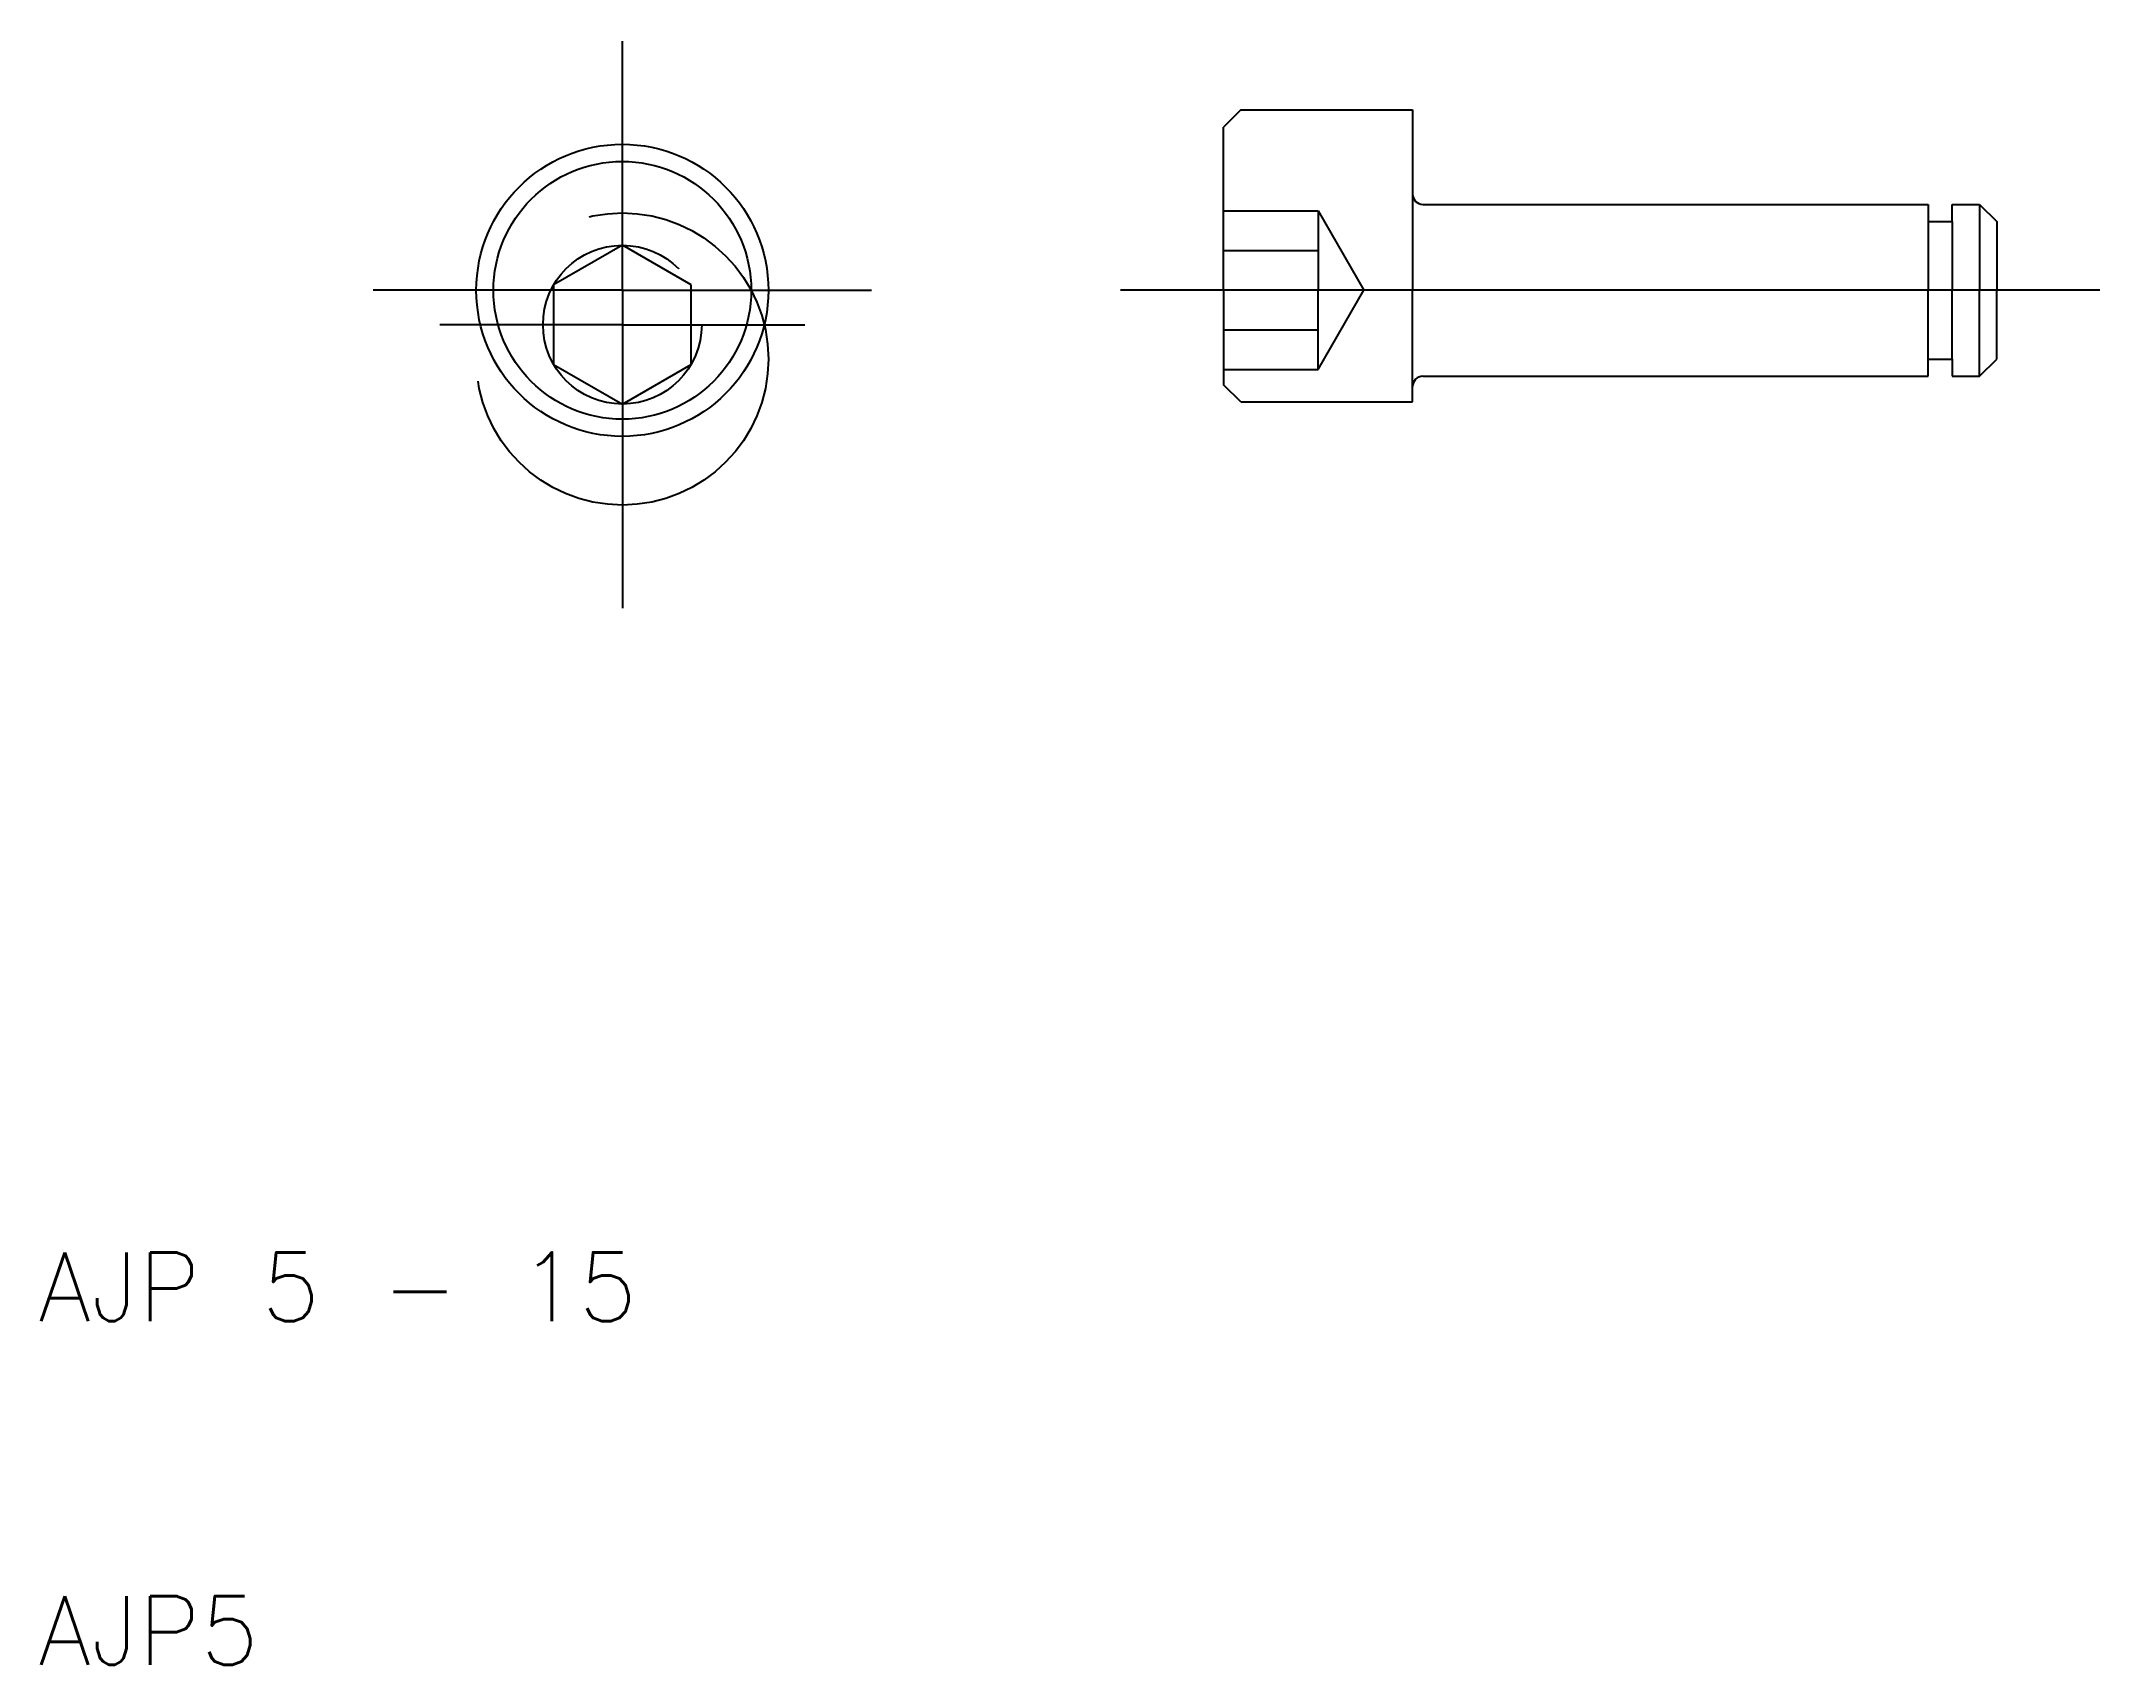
# Model space of a CAD drawing. Extents: x 10.1 to 70, y 10 to 57.2.
import ezdxf

# ---------------------------------------------------------------- set-up
doc = ezdxf.new("R2010")
doc.units = 0
doc.linetypes.add('CENTER', pattern=[50.8, 31.75, -6.35, 6.35, -6.35])
doc.linetypes.add('DASHED', pattern=[19.05, 12.7, -6.35])
doc.layers.get('0').update_dxf_attribs({"linetype": 'CONTINUOUS'})
doc.layers.add('CENTER', color=1, linetype='CENTER')
doc.styles.get("Standard").update_dxf_attribs({"font": 'txt.shx'})

msp = doc.modelspace()

# ---------------------------------------------------------------- linework, layer by layer
for p, q in [((45, 55.25), (44.5, 54.75)), ((45, 55.25), (50, 55.25)), ((50, 55.25), (50, 52.8)), ((44.5, 50), (44.5, 54.75)), ((50, 52.8), (50, 50)), ((50.3, 52.5), (65, 52.5)), ((65, 52.5), (65, 52)), ((65.7, 52.5), (66.5, 52.5)), ((65.7, 52), (65.7, 52.5)), ((66.5, 52.5), (66.5, 50)), ((66.5, 52.5), (67, 52)), ((65, 52), (65, 50)), ((65, 52), (65.7, 52)), ((65.7, 52), (65.7, 50)), ((67, 52), (67, 50)), ((27, 51.309), (25, 50.155)), ((29, 50.155), (27, 51.309)), ((25, 50.155), (25, 47.845)), ((29, 47.845), (29, 50.155)), ((44.5, 50), (44.5, 47.25)), ((50, 47.2), (50, 50)), ((65, 48), (65, 50)), ((65.7, 48), (65.7, 50)), ((66.5, 47.5), (66.5, 50)), ((67, 48), (67, 50)), ((65, 47.5), (65, 48)), ((65, 48), (65.7, 48)), ((65.7, 48), (65.7, 47.5)), ((66.5, 47.5), (67, 48)), ((25, 47.845), (27, 46.691)), ((27, 46.691), (29, 47.845)), ((50.3, 47.5), (65, 47.5)), ((65.7, 47.5), (66.5, 47.5)), ((45, 46.75), (44.5, 47.25)), ((45, 46.75), (50, 46.75)), ((50, 46.75), (50, 47.2))]:
    msp.add_line(p, q)
at = {"color": 3, "linetype": 'DASHED'}
for p, q in [((44.5, 52.309), (47.25, 52.309)), ((47.25, 52.309), (48.583, 50)), ((47.25, 52.309), (47.25, 50)), ((44.5, 51.155), (47.25, 51.155)), ((47.25, 47.691), (48.583, 50)), ((47.25, 47.691), (47.25, 50)), ((44.5, 48.845), (47.25, 48.845)), ((44.5, 47.691), (47.25, 47.691))]:
    msp.add_line(p, q, dxfattribs=at)
for radius in [4.25, 3.75]:
    msp.add_circle((27, 50), radius)
for centre, radius in [((27, 48), 4.25), ((27, 49), 2.309)]:
    msp.add_circle(centre, radius, dxfattribs=at)
for centre, start, end in [((50.3, 52.8), 180, 270), ((50.3, 47.2), 90, 180)]:
    msp.add_arc(centre, 0.3, start, end)
at = {"layer": 'CENTER'}
for p, q in [((27, 50), (27, 57.25)), ((27, 50), (19.75, 50)), ((27, 50), (27, 40.75)), ((27, 50), (34.25, 50)), ((70, 50), (41.5, 50)), ((27, 49), (21.691, 49)), ((27, 49), (32.309, 49))]:
    msp.add_line(p, q, dxfattribs=at)

# ---------------------------------------------------------------- texts
for s, p in [('AJP 5 - 15', (10, 20)), ('AJP5', (10, 10))]:
    msp.add_text(s, height=2).set_placement(p)

doc.saveas('drawing.dxf')
